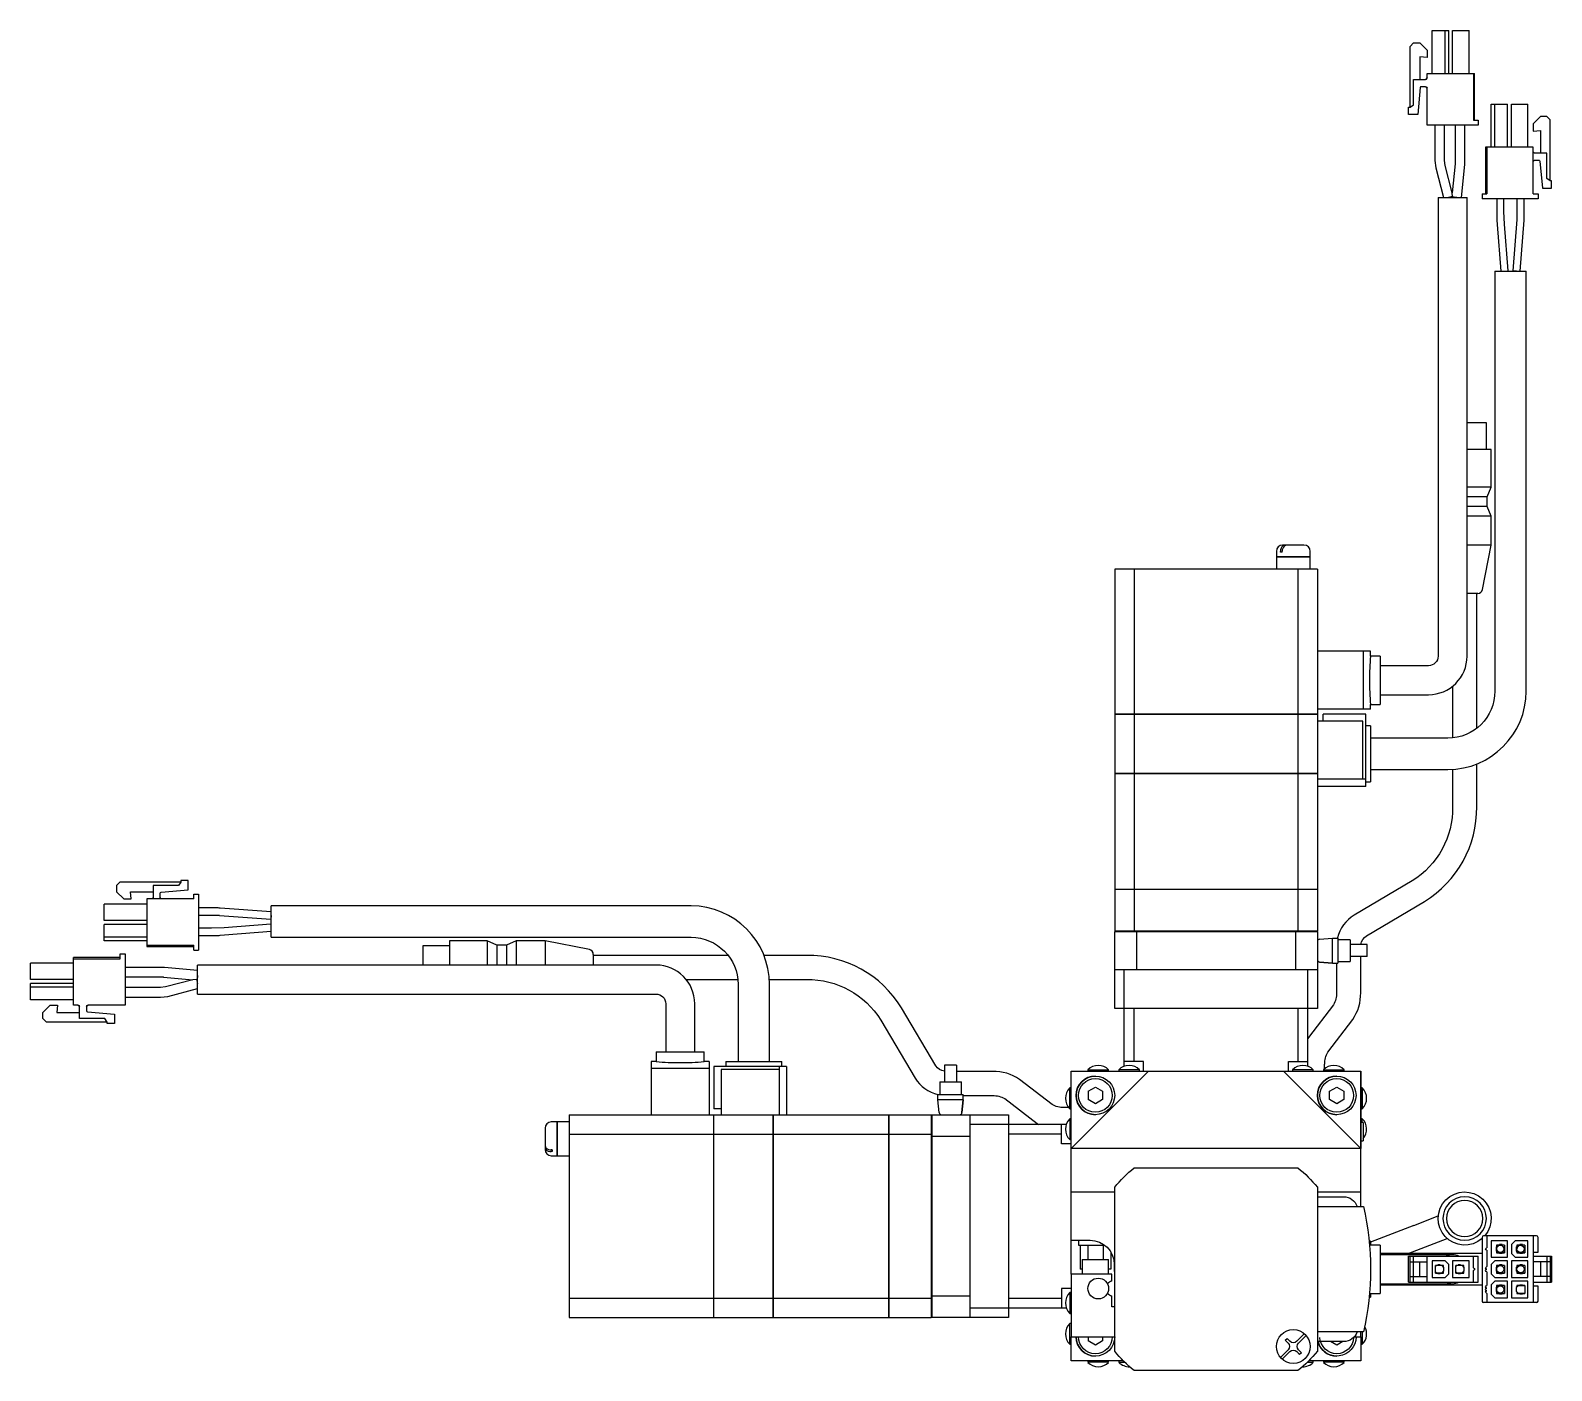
# Model space of a CAD drawing. Extents: x 0 to 1293, y -8 to 999.
# Drawn here: x 312.8 to 627.9, y 721.8 to 999.4 of the extents above; entities that cross this region are included whole.
import ezdxf

# ---------------------------------------------------------------- set-up
doc = ezdxf.new("R2010")
doc.units = 0
doc.header["$LTSCALE"] = 0.5
doc.layers.add('MSM_CONTINUOUS', color=7, linetype='CONTINUOUS')

msp = doc.modelspace()

# ---------------------------------------------------------------- linework, layer by layer
at = {"layer": 'MSM_CONTINUOUS'}
for p, q in [((603.15, 990.48), (603.15, 999.38)), ((603.15, 990.48), (603.15, 999.38)), ((603.15, 999.38), (606.55, 999.38)), ((605.8, 990.48), (605.8, 999.38)), ((606.55, 990.48), (606.55, 999.38)), ((607.35, 990.48), (607.35, 999.38)), ((607.35, 990.48), (607.35, 999.38)), ((607.35, 999.38), (610.75, 999.38)), ((610.75, 990.48), (610.75, 999.38)), ((598.55, 996.08), (599.25, 996.78)), ((598.55, 996.08), (599.25, 996.78)), ((598.55, 983.48), (598.55, 996.08)), ((598.55, 983.48), (598.55, 996.08)), ((599.25, 996.78), (600.55, 996.78)), ((600.55, 996.78), (602.05, 995.28)), ((602.05, 993.78), (600.55, 993.91)), ((600.55, 993.91), (600.55, 989.23)), ((602.05, 993.78), (600.55, 993.91)), ((602.05, 995.28), (602.05, 993.78)), ((602.05, 989.53), (602.05, 990.48)), ((602.05, 990.48), (611.9, 990.48)), ((602.05, 989.53), (602.05, 990.48)), ((602.05, 989.53), (602.05, 989.53)), ((611.65, 990.48), (611.65, 980.78)), ((611.9, 980.78), (611.9, 990.48)), ((599.25, 983.98), (599.25, 989.23)), ((599.25, 989.23), (601.75, 989.23)), ((599.25, 983.98), (599.25, 989.23)), ((600.65, 987.55), (600.17, 981.98)), ((601.75, 987.73), (600.85, 987.73)), ((602.05, 987.44), (602.05, 987.43)), ((602.05, 979.78), (602.05, 987.43)), ((602.05, 979.78), (602.05, 987.43)), ((598.25, 981.98), (598.25, 983.48)), ((598.25, 983.48), (598.55, 983.48)), ((598.25, 981.98), (598.25, 983.48)), ((598.55, 983.48), (599.25, 983.98)), ((598.55, 983.48), (599.25, 983.98)), ((615.35, 975.23), (615.35, 984.13)), ((615.35, 984.13), (618.75, 984.13)), ((616.1, 975.23), (616.1, 984.13)), ((618.75, 975.23), (618.75, 984.13)), ((619.55, 975.23), (619.55, 984.13)), ((619.55, 984.13), (622.95, 984.13)), ((622.95, 975.23), (622.95, 984.13)), ((600.17, 981.98), (598.25, 981.98)), ((611.65, 980.78), (612.65, 980.78)), ((612.65, 980.78), (612.65, 979.78)), ((625.55, 981.53), (624.05, 980.03)), ((624.05, 980.03), (624.05, 978.53)), ((626.85, 981.53), (625.55, 981.53)), ((627.55, 980.83), (626.85, 981.53)), ((627.55, 968.23), (627.55, 980.83)), ((612.65, 979.78), (602.05, 979.78)), ((603.68, 979.78), (603.68, 972.42)), ((605.68, 972.42), (605.68, 979.78)), ((607.88, 979.78), (607.88, 971.88)), ((609.88, 971.88), (609.88, 979.78)), ((624.05, 978.53), (625.55, 978.66)), ((625.55, 978.66), (625.55, 973.98)), ((624.05, 975.23), (614.2, 975.23)), ((614.2, 975.23), (614.2, 965.53)), ((614.45, 975.23), (614.45, 965.53)), ((624.05, 965.53), (624.05, 975.23)), ((626.85, 973.98), (624.35, 973.98)), ((626.85, 968.73), (626.85, 973.98)), ((603.68, 972.42), (603.87, 970.91)), ((603.87, 970.91), (605.47, 964.78)), ((605.81, 971.41), (605.68, 972.42)), ((607.29, 965.73), (605.81, 971.41)), ((607.87, 971.78), (607.29, 965.73)), ((607.88, 971.88), (607.87, 971.78)), ((609.21, 964.78), (609.86, 971.59)), ((609.86, 971.59), (609.88, 971.88)), ((624.35, 972.48), (625.25, 972.48)), ((625.45, 972.3), (625.94, 966.73)), ((627.55, 968.23), (626.85, 968.73)), ((627.85, 968.23), (627.55, 968.23)), ((627.85, 966.73), (627.85, 968.23)), ((604.35, 964.78), (610.35, 964.78)), ((604.35, 964.78), (604.35, 869.78)), ((607.35, 965), (606.5, 964.78)), ((607.22, 964.97), (607.21, 964.88)), ((608.2, 964.78), (607.21, 964.88)), ((607.35, 965), (607.29, 965.73)), ((610.35, 869.78), (610.35, 964.78)), ((613.45, 965.53), (613.45, 964.53)), ((613.45, 965.53), (614.45, 965.53)), ((625.05, 964.53), (613.45, 964.53)), ((616.48, 964.53), (616.48, 960.93)), ((617.98, 961.9), (617.98, 964.53)), ((620.68, 964.53), (620.68, 960.91)), ((622.18, 960.91), (622.18, 964.53)), ((624.05, 965.53), (625.05, 965.53)), ((625.05, 965.53), (625.05, 964.53)), ((625.94, 966.73), (627.85, 966.73)), ((618.08, 959.27), (617.98, 961.9)), ((616.51, 960.08), (616.59, 959.15)), ((616.59, 959.15), (617.35, 949.53)), ((618.85, 949.59), (618.08, 959.27)), ((620.65, 960.21), (619.86, 949.59)), ((621.36, 949.53), (622.15, 960.1)), ((616.1, 949.53), (622.6, 949.53)), ((616.1, 949.53), (616.1, 862.53)), ((620.6, 949.53), (619.86, 949.59)), ((619.86, 949.59), (619.88, 949.53)), ((622.6, 862.53), (622.6, 949.53)), ((614.35, 918.08), (610.35, 918.08)), ((614.35, 912.58), (614.35, 918.08)), ((615.35, 912.58), (610.35, 912.58)), ((615.35, 904.79), (615.35, 912.58)), ((615.35, 904.79), (610.35, 904.79)), ((614.5, 902.79), (615.35, 904.79)), ((614.5, 902.79), (610.35, 902.79)), ((614.5, 900.79), (614.5, 902.79)), ((614.5, 900.79), (610.35, 900.79)), ((615.35, 898.79), (610.35, 898.79)), ((615.35, 898.79), (614.5, 900.79)), ((615.35, 892.78), (615.35, 898.79)), ((576.55, 892.78), (572.15, 892.78)), ((615.35, 892.78), (610.35, 892.78)), ((613.55, 883.59), (615.35, 892.78)), ((570.85, 891.48), (570.85, 890.33)), ((577.85, 890.33), (570.85, 890.33)), ((570.85, 890.28), (570.85, 887.78)), ((577.85, 890.28), (570.85, 890.28)), ((570.9, 890.33), (570.9, 890.28)), ((571.71, 891.28), (571.71, 891.48)), ((572.06, 891.28), (571.71, 891.28)), ((572.06, 891.28), (572.06, 891.48)), ((577.8, 890.28), (577.8, 890.33)), ((577.85, 890.33), (577.85, 891.48)), ((577.85, 887.78), (577.85, 890.28)), ((579.35, 887.78), (537.35, 887.78)), ((537.35, 887.78), (537.35, 857.83)), ((541.38, 887.78), (541.38, 857.83)), ((575.32, 887.78), (575.32, 857.83)), ((579.35, 887.78), (579.35, 857.83)), ((612.57, 882.78), (610.35, 882.78)), ((612.35, 854.85), (612.35, 882.78)), ((590.35, 870.78), (579.35, 870.78)), ((588.92, 858.78), (588.92, 870.78)), ((590.35, 869.78), (590.35, 870.78)), ((592.35, 869.78), (590.35, 869.78)), ((592.35, 869.78), (592.35, 859.78)), ((602.35, 867.78), (592.35, 867.78)), ((607.35, 863.54), (607.35, 852.83)), ((592.35, 861.78), (602.35, 861.78)), ((537.35, 857.83), (579.35, 857.83)), ((537.35, 857.78), (537.35, 845.53)), ((537.35, 857.78), (579.35, 857.78)), ((537.4, 857.83), (537.4, 857.78)), ((541.38, 857.78), (541.38, 845.53)), ((541.64, 857.83), (541.64, 857.78)), ((575.07, 857.83), (575.07, 857.78)), ((575.32, 857.78), (575.32, 845.53)), ((579.3, 857.83), (579.3, 857.78)), ((590.35, 858.78), (579.35, 858.78)), ((579.35, 857.78), (579.35, 821.53)), ((589.35, 857.78), (580.55, 857.78)), ((580.55, 856.28), (580.55, 857.78)), ((589.35, 842.78), (589.35, 857.78)), ((590.35, 858.78), (590.35, 859.78)), ((590.35, 859.78), (592.35, 859.78)), ((588.75, 856.28), (579.35, 856.28)), ((588.75, 844.28), (588.75, 856.28)), ((590.35, 855.35), (589.35, 855.35)), ((590.35, 855.35), (590.35, 843.71)), ((606.35, 852.78), (590.35, 852.78)), ((537.35, 845.53), (579.35, 845.53)), ((537.35, 845.48), (537.35, 821.53)), ((537.35, 845.48), (579.35, 845.48)), ((537.4, 845.53), (537.4, 845.48)), ((541.38, 845.48), (541.38, 821.53)), ((541.64, 845.53), (541.64, 845.48)), ((575.07, 845.53), (575.07, 845.48)), ((575.32, 845.48), (575.32, 821.53)), ((579.3, 845.53), (579.3, 845.48)), ((590.35, 846.28), (606.35, 846.28)), ((607.35, 846.31), (607.35, 838.58)), ((612.35, 838.58), (612.35, 847.43)), ((589.35, 844.28), (579.35, 844.28)), ((589.35, 842.78), (579.35, 842.78)), ((589.35, 843.71), (590.35, 843.71)), ((331.3, 822.98), (330.6, 822.28)), ((343.9, 822.98), (331.3, 822.98)), ((343.9, 822.98), (343.4, 822.28)), ((343.9, 823.28), (343.9, 822.98)), ((345.4, 823.28), (343.9, 823.28)), ((345.4, 821.37), (345.4, 823.28)), ((598.96, 823.23), (586.95, 816.11)), ((330.6, 822.28), (330.6, 820.98)), ((330.6, 820.98), (332.1, 819.48)), ((332.1, 819.48), (333.6, 819.48)), ((333.47, 820.98), (338.15, 820.98)), ((333.6, 819.48), (333.47, 820.98)), ((346.6, 819.48), (336.9, 819.48)), ((336.9, 819.48), (336.9, 809.63)), ((338.15, 822.28), (338.15, 819.78)), ((343.4, 822.28), (338.15, 822.28)), ((339.65, 819.78), (339.65, 820.68)), ((339.84, 820.88), (345.4, 821.37)), ((346.6, 819.48), (346.6, 820.48)), ((346.6, 820.48), (347.6, 820.48)), ((347.6, 820.48), (347.6, 808.88)), ((537.35, 821.53), (579.35, 821.53)), ((537.35, 821.48), (537.35, 812.78)), ((537.35, 821.48), (579.35, 821.48)), ((537.4, 821.53), (537.4, 821.48)), ((541.38, 821.48), (541.38, 812.78)), ((541.64, 821.53), (541.64, 821.48)), ((575.07, 821.53), (575.07, 821.48)), ((575.32, 821.48), (575.32, 812.78)), ((579.3, 821.53), (579.3, 821.48)), ((579.35, 821.48), (579.35, 812.78)), ((336.9, 818.38), (328, 818.38)), ((328, 814.98), (328, 818.38)), ((351.23, 817.61), (347.6, 817.61)), ((362.6, 816.78), (352.03, 817.58)), ((362.6, 811.53), (362.6, 818.03)), ((449.6, 818.03), (362.6, 818.03)), ((589.5, 811.81), (601.51, 818.93)), ((336.9, 814.98), (328, 814.98)), ((336.9, 814.18), (328, 814.18)), ((328, 810.78), (328, 814.18)), ((347.6, 816.11), (351.23, 816.11)), ((350.23, 813.41), (347.6, 813.41)), ((352.87, 813.51), (350.23, 813.41)), ((351.92, 816.08), (362.55, 815.28)), ((362.54, 814.28), (352.87, 813.51)), ((362.6, 816.03), (362.55, 815.28)), ((362.55, 815.28), (362.6, 815.31)), ((336.9, 811.53), (328, 811.53)), ((336.9, 810.78), (328, 810.78)), ((336.9, 809.88), (346.6, 809.88)), ((346.6, 808.88), (346.6, 809.88)), ((347.6, 811.91), (351.21, 811.91)), ((352.06, 811.94), (352.98, 812.01)), ((352.98, 812.01), (362.6, 812.78)), ((362.6, 811.53), (449.6, 811.53)), ((399.55, 810.78), (399.55, 805.78)), ((407.35, 810.78), (399.55, 810.78)), ((407.35, 810.78), (407.35, 805.78)), ((409.35, 809.93), (407.35, 810.78)), ((409.35, 809.93), (409.35, 805.78)), ((411.35, 809.93), (409.35, 809.93)), ((413.35, 810.78), (411.35, 809.93)), ((411.35, 809.93), (411.35, 805.78)), ((413.35, 810.78), (413.35, 805.78)), ((419.35, 810.78), (413.35, 810.78)), ((419.35, 810.78), (419.35, 805.78)), ((428.55, 808.98), (419.35, 810.78)), ((579.35, 812.78), (537.35, 812.78)), ((537.35, 812.68), (537.45, 812.78)), ((541.85, 812.68), (537.35, 812.68)), ((537.35, 796.78), (537.35, 812.68)), ((541.9, 812.78), (541.85, 812.68)), ((574.85, 812.68), (541.85, 812.68)), ((541.85, 812.68), (541.85, 804.78)), ((574.81, 812.78), (574.85, 812.68)), ((579.35, 812.68), (574.85, 812.68)), ((574.85, 804.78), (574.85, 812.68)), ((579.25, 812.78), (579.35, 812.68)), ((579.35, 812.68), (579.35, 796.78)), ((579.81, 811.15), (582.45, 811.38)), ((582.45, 806.18), (582.45, 811.38)), ((582.45, 811.38), (583.55, 811.38)), ((583.54, 811.4), (583.53, 811.38)), ((583.55, 811.38), (583.55, 806.18)), ((583.55, 811.38), (583.55, 811.38)), ((586.15, 811.03), (583.55, 811.03)), ((586.15, 811.03), (586.15, 806.53)), ((589.62, 810.03), (586.15, 810.03)), ((587.69, 810.03), (586.4, 810.03)), ((589.62, 807.53), (589.62, 810.03)), ((321.65, 797.48), (321.65, 807.33)), ((331.35, 807.33), (321.65, 807.33)), ((321.65, 807.08), (331.35, 807.08)), ((331.35, 807.08), (331.35, 808.08)), ((331.35, 808.08), (332.35, 808.08)), ((332.35, 808.08), (332.35, 797.48)), ((336.9, 809.63), (346.6, 809.63)), ((346.6, 808.88), (347.6, 808.88)), ((394.05, 809.78), (394.05, 805.78)), ((399.55, 809.78), (394.05, 809.78)), ((429.35, 807.99), (429.35, 805.78)), ((457.29, 807.78), (429.35, 807.78)), ((473.55, 807.78), (464.71, 807.78)), ((589.62, 807.53), (586.15, 807.53)), ((588.32, 800.05), (588.32, 807.53)), ((312.75, 802.78), (312.75, 806.18)), ((321.65, 806.18), (312.75, 806.18)), ((340.26, 805.31), (332.35, 805.31)), ((340.55, 805.29), (340.26, 805.31)), ((347.35, 804.64), (340.55, 805.29)), ((347.35, 803.63), (347.26, 802.64)), ((347.35, 799.78), (347.35, 805.78)), ((442.35, 805.78), (347.35, 805.78)), ((541.85, 804.78), (537.35, 804.78)), ((539.35, 784.81), (539.35, 804.78)), ((574.85, 804.78), (541.85, 804.78)), ((579.35, 804.78), (574.85, 804.78)), ((577.35, 784.81), (577.35, 804.78)), ((582.45, 806.18), (579.81, 806.41)), ((579.81, 806.41), (582.45, 806.18)), ((582.45, 806.18), (583.55, 806.18)), ((583.32, 806.18), (583.32, 800.05)), ((583.55, 806.53), (586.15, 806.53)), ((321.65, 802.78), (312.75, 802.78)), ((321.65, 802.78), (312.75, 802.78)), ((312.75, 798.58), (312.75, 801.98)), ((321.65, 801.98), (312.75, 801.98)), ((321.65, 801.23), (312.75, 801.23)), ((332.35, 803.31), (340.26, 803.31)), ((339.71, 801.11), (332.35, 801.11)), ((340.72, 801.24), (339.71, 801.11)), ((340.26, 803.31), (340.35, 803.3)), ((340.35, 803.3), (346.41, 802.72)), ((346.41, 802.72), (340.72, 801.24)), ((341.23, 799.3), (347.35, 800.9)), ((347.13, 802.78), (346.41, 802.72)), ((347.13, 802.78), (347.35, 801.93)), ((347.17, 802.65), (347.26, 802.64)), ((448.6, 802.78), (459.3, 802.78)), ((459.35, 801.78), (459.35, 785.78)), ((465.82, 802.78), (473.55, 802.78)), ((465.85, 785.78), (465.85, 801.78)), ((321.65, 798.58), (312.75, 798.58)), ((321.65, 798.58), (312.75, 798.58)), ((315.35, 795.98), (316.85, 797.48)), ((316.85, 797.48), (318.35, 797.48)), ((318.35, 797.48), (318.22, 795.98)), ((318.35, 797.48), (318.22, 795.98)), ((322.6, 797.48), (321.65, 797.48)), ((322.6, 797.48), (321.65, 797.48)), ((322.6, 797.48), (322.61, 797.48)), ((332.35, 797.48), (324.7, 797.48)), ((324.7, 797.48), (324.7, 797.48)), ((332.35, 797.48), (324.7, 797.48)), ((332.35, 799.11), (339.71, 799.11)), ((339.71, 799.11), (341.23, 799.3)), ((347.35, 799.78), (442.35, 799.78)), ((444.35, 797.78), (444.35, 787.78)), ((450.35, 787.78), (450.35, 797.78)), ((582.69, 797.55), (577.52, 790.8)), ((315.35, 794.68), (315.35, 795.98)), ((316.05, 793.98), (315.35, 794.68)), ((316.05, 793.98), (315.35, 794.68)), ((318.22, 795.98), (322.9, 795.98)), ((322.9, 794.68), (322.9, 797.18)), ((328.15, 794.68), (322.9, 794.68)), ((328.15, 794.68), (322.9, 794.68)), ((324.4, 797.18), (324.4, 796.28)), ((324.59, 796.08), (330.15, 795.6)), ((328.65, 793.98), (328.15, 794.68)), ((328.65, 793.98), (328.15, 794.68)), ((330.15, 795.6), (330.15, 793.68)), ((488.91, 794.38), (496.03, 782.38)), ((500.33, 784.93), (493.21, 796.93)), ((539.35, 796.78), (537.35, 796.78)), ((577.35, 796.78), (539.35, 796.78)), ((541.35, 796.78), (541.35, 785.78)), ((575.35, 785.78), (575.35, 796.78)), ((579.35, 796.78), (577.35, 796.78)), ((581.49, 787.76), (586.66, 794.51)), ((328.65, 793.98), (316.05, 793.98)), ((328.65, 793.98), (316.05, 793.98)), ((328.65, 793.68), (328.65, 793.98)), ((330.15, 793.68), (328.65, 793.68)), ((330.15, 793.68), (328.65, 793.68)), ((442.35, 787.78), (452.35, 787.78)), ((442.35, 787.78), (442.35, 785.78)), ((452.35, 785.78), (452.35, 787.78)), ((577.52, 790.8), (577.35, 790.58)), ((441.35, 785.78), (441.35, 774.78)), ((442.35, 785.78), (441.35, 785.78)), ((453.35, 785.78), (452.35, 785.78)), ((453.35, 785.78), (453.35, 774.78)), ((469.35, 784.78), (454.35, 784.78)), ((454.35, 784.78), (454.35, 775.98)), ((456.78, 785.78), (468.42, 785.78)), ((456.78, 785.78), (456.78, 784.78)), ((467.85, 784.78), (467.85, 774.78)), ((468.42, 784.78), (468.42, 785.78)), ((469.35, 784.78), (469.35, 774.78)), ((502.1, 785.05), (502.1, 781.58)), ((504.6, 785.05), (502.1, 785.05)), ((504.6, 785.05), (504.6, 781.58)), ((543.35, 785.78), (539.35, 785.78)), ((543.35, 783.78), (543.35, 785.78)), ((573.35, 783.78), (573.35, 785.78)), ((573.35, 785.78), (577.35, 785.78)), ((580.85, 784.3), (580.85, 785.26)), ((453.35, 784.35), (441.35, 784.35)), ((455.85, 784.18), (455.85, 774.78)), ((467.85, 784.18), (455.85, 784.18)), ((501.1, 781.58), (505.6, 781.58)), ((501.1, 781.58), (501.1, 778.98)), ((502.1, 783.12), (502.1, 782.19)), ((512.08, 783.75), (504.6, 783.75)), ((505.6, 778.98), (505.6, 781.58)), ((524.38, 776.92), (517.62, 782.09)), ((528.35, 767.78), (544.35, 783.78)), ((528.35, 767.78), (528.35, 783.78)), ((528.35, 783.78), (588.35, 783.78)), ((531.8, 784.07), (536.1, 784.07)), ((531.8, 784.07), (531.8, 783.78)), ((536.1, 783.78), (536.1, 784.07)), ((542.5, 784.07), (538.2, 784.07)), ((538.2, 784.07), (538.2, 783.78)), ((542.5, 783.78), (542.5, 784.07)), ((572.35, 783.78), (588.35, 767.78)), ((578.5, 784.07), (574.2, 784.07)), ((574.2, 784.07), (574.2, 783.78)), ((578.5, 783.78), (578.5, 784.07)), ((580.6, 784.07), (584.9, 784.07)), ((580.6, 784.07), (580.6, 783.78)), ((584.9, 783.78), (584.9, 784.07)), ((588.35, 755.78), (588.35, 783.78)), ((588.35, 783.78), (588.35, 767.78)), ((500.75, 777.88), (500.75, 778.98)), ((500.75, 778.98), (505.95, 778.98)), ((500.75, 778.98), (500.75, 778.98)), ((505.95, 777.88), (505.95, 778.98)), ((505.95, 778.75), (512.08, 778.75)), ((528.06, 776.03), (528.06, 780.33)), ((528.35, 780.33), (528.06, 780.33)), ((531.85, 779.65), (533.35, 780.51)), ((531.85, 779.65), (531.85, 777.92)), ((533.35, 780.51), (534.85, 779.65)), ((534.85, 779.65), (534.85, 777.92)), ((581.85, 779.65), (583.35, 780.51)), ((581.85, 777.92), (581.85, 779.65)), ((583.35, 780.51), (584.85, 779.65)), ((584.85, 779.65), (584.85, 777.92)), ((588.65, 780.33), (588.35, 780.33)), ((588.65, 780.33), (588.65, 776.03)), ((455.85, 775.98), (454.35, 775.98)), ((505.95, 777.88), (500.75, 777.88)), ((500.99, 775.24), (500.75, 777.88)), ((505.95, 777.88), (505.72, 775.24)), ((505.72, 775.24), (505.95, 777.88)), ((514.58, 778.12), (521.33, 772.95)), ((527.83, 776.28), (526.88, 776.28)), ((528.06, 776.03), (528.35, 776.03)), ((533.35, 777.05), (531.85, 777.92)), ((534.85, 777.92), (533.35, 777.05)), ((583.35, 777.05), (581.85, 777.92)), ((584.85, 777.92), (583.35, 777.05)), ((588.35, 776.03), (588.65, 776.03)), ((421.8, 773.28), (420.65, 773.28)), ((421.8, 773.28), (421.8, 766.28)), ((421.85, 773.23), (421.8, 773.23)), ((424.35, 773.28), (421.85, 773.28)), ((421.85, 773.28), (421.85, 766.28)), ((424.35, 774.78), (424.35, 732.78)), ((424.35, 774.78), (454.3, 774.78)), ((454.3, 732.78), (454.3, 774.78)), ((454.3, 774.73), (454.35, 774.73)), ((454.35, 732.78), (454.35, 774.78)), ((454.35, 774.78), (490.6, 774.78)), ((466.6, 732.78), (466.6, 774.78)), ((466.6, 774.73), (466.65, 774.73)), ((466.65, 732.78), (466.65, 774.78)), ((490.6, 732.78), (490.6, 774.78)), ((490.6, 774.73), (490.65, 774.73)), ((490.65, 732.78), (490.65, 774.78)), ((490.65, 774.78), (499.35, 774.78)), ((499.35, 774.78), (499.35, 732.78)), ((499.35, 774.68), (499.45, 774.78)), ((499.45, 774.78), (499.45, 770.28)), ((499.45, 774.78), (515.35, 774.78)), ((507.35, 774.78), (507.35, 770.28)), ((527.33, 772.78), (507.35, 772.78)), ((515.35, 774.78), (515.35, 772.78)), ((515.35, 772.78), (515.35, 734.78)), ((521.33, 772.95), (521.56, 772.78)), ((526.35, 768.78), (526.35, 772.78)), ((528.06, 773.93), (528.06, 769.63)), ((528.35, 773.93), (528.06, 773.93)), ((588.65, 773.93), (588.35, 773.93)), ((588.85, 773.18), (588.35, 773.18)), ((588.65, 773.18), (588.65, 773.93)), ((588.85, 773.18), (588.85, 769.38)), ((419.35, 771.98), (419.35, 767.58)), ((424.35, 770.75), (454.3, 770.75)), ((454.3, 770.5), (454.35, 770.5)), ((454.35, 770.75), (466.6, 770.75)), ((466.6, 770.5), (466.65, 770.5)), ((466.65, 770.75), (490.6, 770.75)), ((490.6, 770.5), (490.65, 770.5)), ((490.65, 770.75), (499.35, 770.75)), ((499.35, 770.24), (499.45, 770.28)), ((499.45, 770.28), (499.45, 737.28)), ((507.35, 770.28), (499.45, 770.28)), ((507.35, 770.28), (507.35, 737.28)), ((526.35, 770.78), (515.35, 770.78)), ((528.06, 769.63), (528.35, 769.63)), ((588.35, 769.38), (588.85, 769.38)), ((420.85, 767.49), (420.65, 767.49)), ((420.85, 767.14), (420.65, 767.14)), ((420.65, 766.28), (421.8, 766.28)), ((420.85, 767.49), (420.85, 767.14)), ((421.8, 766.33), (421.85, 766.33)), ((421.85, 766.28), (424.35, 766.28)), ((528.35, 768.78), (526.35, 768.78)), ((588.35, 767.78), (528.35, 767.78)), ((528.35, 741.78), (528.35, 767.78)), ((541.38, 763.78), (575.32, 763.78)), ((537.35, 725.81), (537.35, 759.75)), ((579.35, 759.75), (579.35, 725.81)), ((528.35, 758.78), (537.35, 758.78)), ((579.35, 758.78), (588.35, 758.78)), ((579.35, 757.78), (584.77, 757.78)), ((579.35, 755.78), (588.92, 755.78)), ((599.32, 751.86), (604.38, 753.83)), ((599.32, 751.86), (590.35, 748.36)), ((528.35, 748.78), (532.25, 748.78)), ((529.85, 748.78), (529.85, 747.78)), ((529.85, 747.78), (535.25, 747.78)), ((530.18, 747.78), (530.18, 742.78)), ((531.77, 747.78), (531.77, 744.78)), ((534.94, 747.78), (534.94, 744.78)), ((590.35, 748.6), (590.07, 748.6)), ((592.35, 747.78), (590.14, 747.78)), ((590.35, 748.6), (590.35, 747.78)), ((592.35, 747.78), (592.35, 737.78)), ((598.14, 746.03), (606.2, 749.17)), ((613.45, 749.38), (613.45, 736.18)), ((624.75, 749.68), (613.75, 749.68)), ((614.45, 749.68), (614.45, 747.23)), ((615.35, 748.68), (615.35, 745.28)), ((618.75, 748.68), (615.35, 748.68)), ((616.73, 747.73), (616.35, 747.36)), ((616.35, 747.36), (616.35, 746.61)), ((617.1, 747.78), (616.45, 747.78)), ((616.45, 747.78), (616.45, 747.46)), ((618.1, 747.73), (616.73, 747.73)), ((617.6, 747.88), (617.1, 747.88)), ((617.1, 747.88), (617.1, 747.73)), ((617.6, 747.88), (617.6, 747.73)), ((618.1, 747.78), (617.6, 747.78)), ((618.1, 746.67), (617.95, 747.2)), ((618.1, 747.78), (618.1, 746.18)), ((618.75, 745.28), (618.75, 748.68)), ((620.3, 748.68), (619.55, 747.93)), ((619.55, 747.93), (619.55, 746.03)), ((622.95, 748.68), (620.3, 748.68)), ((620.93, 747.73), (620.55, 747.36)), ((620.55, 747.36), (620.55, 746.61)), ((620.71, 747.18), (620.55, 746.64)), ((621.3, 747.78), (620.65, 747.78)), ((620.65, 747.78), (620.65, 747.46)), ((622.3, 747.73), (620.93, 747.73)), ((621.8, 747.88), (621.3, 747.88)), ((621.3, 747.88), (621.3, 747.73)), ((621.8, 747.88), (621.8, 747.73)), ((622.3, 747.78), (621.8, 747.78)), ((622.3, 747.78), (622.3, 746.18)), ((622.95, 745.28), (622.95, 748.68)), ((624.05, 749.68), (624.05, 735.88)), ((625.05, 746.28), (625.05, 749.38)), ((530.6, 744.78), (536.1, 744.78)), ((530.6, 744.78), (530.6, 741.78)), ((536.1, 741.78), (536.1, 744.78)), ((536.53, 746.37), (536.53, 742.78)), ((537.25, 743.78), (537.25, 742.28)), ((613.45, 746.03), (592.35, 746.03)), ((607.35, 745.78), (592.35, 745.78)), ((598.25, 740.08), (598.25, 745.48)), ((598.25, 745.48), (612.65, 745.48)), ((598.55, 740.08), (598.55, 745.48)), ((598.55, 744.28), (602.05, 744.28)), ((599.25, 740.08), (599.25, 745.48)), ((600.55, 741.28), (600.55, 744.28)), ((602.05, 740.08), (602.05, 745.48)), ((603.15, 744.48), (603.15, 741.08)), ((605.8, 744.48), (603.15, 744.48)), ((604.8, 743.68), (604.3, 743.68)), ((604.3, 743.53), (604.3, 743.68)), ((604.8, 743.53), (604.8, 743.68)), ((606.55, 743.73), (605.8, 744.48)), ((606.55, 741.83), (606.55, 743.73)), ((607.35, 744.48), (607.35, 741.08)), ((610.75, 744.48), (607.35, 744.48)), ((609, 743.68), (608.5, 743.68)), ((608.5, 743.53), (608.5, 743.68)), ((609, 743.53), (609, 743.68)), ((610.75, 741.08), (610.75, 744.48)), ((611.65, 743.03), (611.65, 745.48)), ((612.65, 740.08), (612.65, 745.48)), ((614.45, 746.73), (614.45, 743.31)), ((615.35, 745.28), (618.75, 745.28)), ((616.1, 744.48), (615.35, 743.73)), ((615.35, 743.73), (615.35, 741.83)), ((618.75, 744.48), (616.1, 744.48)), ((616.35, 746.61), (616.73, 746.23)), ((616.45, 746.51), (616.45, 746.18)), ((616.45, 746.18), (617.1, 746.18)), ((616.51, 746.77), (616.64, 746.32)), ((616.73, 746.23), (618.1, 746.23)), ((617.1, 746.23), (617.1, 746.08)), ((617.1, 746.08), (617.6, 746.08)), ((617.6, 743.68), (617.1, 743.68)), ((617.1, 743.68), (617.1, 743.53)), ((617.6, 746.08), (617.6, 746.23)), ((617.6, 746.18), (618.1, 746.18)), ((617.6, 743.68), (617.6, 743.53)), ((618.75, 741.08), (618.75, 744.48)), ((619.55, 746.03), (620.3, 745.28)), ((622.95, 744.48), (619.55, 744.48)), ((619.55, 744.48), (619.55, 741.08)), ((620.3, 745.28), (622.95, 745.28)), ((620.55, 746.61), (620.93, 746.23)), ((620.65, 746.51), (620.65, 746.18)), ((620.65, 746.18), (621.3, 746.18)), ((620.93, 746.23), (622.3, 746.23)), ((621.3, 746.23), (621.3, 746.08)), ((621.3, 746.08), (621.8, 746.08)), ((621.8, 743.68), (621.3, 743.68)), ((621.3, 743.68), (621.3, 743.53)), ((621.8, 746.08), (621.8, 746.23)), ((621.8, 746.18), (622.3, 746.18)), ((621.8, 743.68), (621.8, 743.53)), ((622, 746.23), (622.15, 746.78)), ((622.95, 741.08), (622.95, 744.48)), ((624.05, 746.28), (625.05, 746.28)), ((624.05, 745.48), (627.85, 745.48)), ((627.55, 744.28), (624.05, 744.28)), ((625.55, 744.28), (625.55, 741.28)), ((626.85, 745.48), (626.85, 740.08)), ((627.55, 745.48), (627.55, 740.08)), ((627.85, 745.48), (627.85, 740.08)), ((536.75, 741.78), (528.35, 741.78)), ((528.35, 741.78), (528.35, 728.78)), ((530.6, 742.78), (530.18, 742.78)), ((536.53, 742.78), (536.1, 742.78)), ((536.75, 740.32), (536.75, 741.78)), ((537.35, 742.28), (537.25, 742.28)), ((598.55, 741.28), (602.05, 741.28)), ((603.15, 741.08), (605.8, 741.08)), ((604.3, 743.58), (603.8, 743.58)), ((603.8, 741.98), (603.8, 743.58)), ((605.18, 743.53), (603.8, 743.53)), ((603.8, 742.03), (605.18, 742.03)), ((603.8, 741.98), (604.3, 741.98)), ((604.3, 742.03), (604.3, 741.88)), ((604.3, 741.88), (604.8, 741.88)), ((605.45, 743.58), (604.8, 743.58)), ((604.8, 741.88), (604.8, 742.03)), ((604.8, 741.98), (605.45, 741.98)), ((605.55, 743.16), (605.18, 743.53)), ((605.18, 742.03), (605.55, 742.41)), ((605.45, 743.26), (605.45, 743.58)), ((605.45, 741.98), (605.45, 742.31)), ((605.55, 742.41), (605.55, 743.16)), ((605.8, 741.08), (606.55, 741.83)), ((607.35, 741.08), (610.75, 741.08)), ((608.5, 743.58), (608, 743.58)), ((608, 741.98), (608, 743.58)), ((609.38, 743.53), (608, 743.53)), ((608, 742.03), (609.38, 742.03)), ((608, 741.98), (608.5, 741.98)), ((608.5, 742.03), (608.5, 741.88)), ((608.5, 741.88), (609, 741.88)), ((609.65, 743.58), (609, 743.58)), ((609, 741.88), (609, 742.03)), ((609, 741.98), (609.65, 741.98)), ((609.75, 743.16), (609.38, 743.53)), ((609.38, 742.03), (609.75, 742.41)), ((609.65, 743.26), (609.65, 743.58)), ((609.65, 741.98), (609.65, 742.31)), ((609.75, 742.41), (609.75, 743.16)), ((611.65, 740.08), (611.65, 742.53)), ((614.45, 742.81), (614.45, 742.76)), ((614.45, 742.26), (614.45, 739.38)), ((615.35, 741.83), (616.1, 741.08)), ((616.1, 741.08), (618.75, 741.08)), ((616.73, 743.53), (616.35, 743.16)), ((616.35, 743.16), (616.35, 742.41)), ((616.35, 742.41), (616.73, 742.03)), ((617.1, 743.58), (616.45, 743.58)), ((616.45, 743.58), (616.45, 743.26)), ((616.45, 742.31), (616.45, 741.98)), ((616.45, 741.98), (617.1, 741.98)), ((618.1, 743.53), (616.73, 743.53)), ((616.73, 742.03), (618.1, 742.03)), ((617.1, 742.03), (617.1, 741.88)), ((617.1, 741.88), (617.6, 741.88)), ((618.1, 743.58), (617.6, 743.58)), ((617.6, 741.88), (617.6, 742.03)), ((617.6, 741.98), (618.1, 741.98)), ((618.1, 743.53), (618.02, 743.53)), ((618.1, 742.04), (618.02, 742.03)), ((618.1, 743.58), (618.1, 741.98)), ((619.55, 741.08), (622.95, 741.08)), ((620.93, 743.53), (620.55, 743.16)), ((620.55, 743.16), (620.55, 742.41)), ((620.55, 742.41), (620.93, 742.03)), ((621.3, 743.58), (620.65, 743.58)), ((620.65, 743.58), (620.65, 743.26)), ((620.65, 742.31), (620.65, 741.98)), ((620.65, 741.98), (621.3, 741.98)), ((622.3, 743.53), (620.93, 743.53)), ((620.93, 742.03), (622.3, 742.03)), ((621.3, 742.03), (621.3, 741.88)), ((621.3, 741.88), (621.8, 741.88)), ((622.3, 743.58), (621.8, 743.58)), ((621.8, 741.88), (621.8, 742.03)), ((621.8, 741.98), (622.3, 741.98)), ((622.3, 743.58), (622.3, 741.98)), ((627.55, 741.28), (624.05, 741.28)), ((526.35, 738.78), (526.35, 734.78)), ((528.35, 738.78), (526.35, 738.78)), ((528.06, 737.93), (528.06, 733.63)), ((528.35, 737.93), (528.06, 737.93)), ((590.14, 737.78), (592.35, 737.78)), ((590.35, 737.78), (590.35, 736.96)), ((592.35, 739.78), (607.35, 739.78)), ((592.35, 739.53), (613.45, 739.53)), ((598.25, 740.08), (612.65, 740.08)), ((614.45, 738.88), (614.45, 738.83)), ((614.45, 738.33), (614.45, 738.28)), ((614.45, 737.78), (614.45, 735.88)), ((616.1, 740.28), (615.35, 739.53)), ((615.35, 739.53), (615.35, 737.63)), ((615.35, 737.63), (616.1, 736.88)), ((618.75, 740.28), (616.1, 740.28)), ((616.73, 739.33), (616.35, 738.96)), ((616.35, 738.96), (616.35, 738.21)), ((616.35, 738.21), (616.73, 737.83)), ((617.1, 739.38), (616.45, 739.38)), ((616.45, 739.38), (616.45, 739.06)), ((616.45, 738.11), (616.45, 737.78)), ((616.45, 737.78), (617.1, 737.78)), ((616.51, 738.8), (616.64, 739.25)), ((618.1, 739.33), (616.73, 739.33)), ((616.73, 737.83), (618.1, 737.83)), ((617.6, 739.48), (617.1, 739.48)), ((617.1, 739.48), (617.1, 739.33)), ((617.1, 737.83), (617.1, 737.68)), ((617.1, 737.68), (617.6, 737.68)), ((617.6, 739.48), (617.6, 739.33)), ((618.1, 739.38), (617.6, 739.38)), ((617.6, 737.68), (617.6, 737.83)), ((617.6, 737.78), (618.1, 737.78)), ((618.1, 738.89), (617.95, 738.37)), ((618.1, 739.38), (618.1, 737.78)), ((618.75, 736.88), (618.75, 740.28)), ((622.95, 740.28), (619.55, 740.28)), ((619.55, 740.28), (619.55, 736.88)), ((620.93, 739.33), (620.55, 738.96)), ((620.55, 738.96), (620.55, 738.21)), ((620.55, 738.21), (620.93, 737.83)), ((621.3, 739.38), (620.65, 739.38)), ((620.65, 739.38), (620.65, 739.06)), ((620.65, 738.11), (620.65, 737.78)), ((620.65, 737.78), (621.3, 737.78)), ((622.3, 739.33), (620.93, 739.33)), ((620.93, 737.83), (622.3, 737.83)), ((621.8, 739.48), (621.3, 739.48)), ((621.3, 739.48), (621.3, 739.33)), ((621.3, 737.83), (621.3, 737.68)), ((621.3, 737.68), (621.8, 737.68)), ((621.8, 739.48), (621.8, 739.33)), ((622.3, 739.38), (621.8, 739.38)), ((621.8, 737.68), (621.8, 737.83)), ((621.8, 737.78), (622.3, 737.78)), ((622.3, 739.38), (622.3, 737.78)), ((622.95, 736.88), (622.95, 740.28)), ((624.05, 740.08), (627.85, 740.08)), ((625.05, 739.28), (624.05, 739.28)), ((625.05, 736.18), (625.05, 739.28)), ((424.35, 736.81), (454.3, 736.81)), ((454.3, 737.07), (454.35, 737.07)), ((454.35, 736.81), (466.6, 736.81)), ((466.6, 737.07), (466.65, 737.07)), ((466.65, 736.81), (490.6, 736.81)), ((490.6, 737.07), (490.65, 737.07)), ((490.65, 736.81), (499.35, 736.81)), ((499.35, 737.32), (499.45, 737.28)), ((499.45, 737.28), (499.45, 732.78)), ((499.45, 737.28), (507.35, 737.28)), ((507.35, 737.28), (507.35, 732.78)), ((507.35, 734.78), (527.33, 734.78)), ((515.35, 736.78), (526.35, 736.78)), ((515.35, 734.78), (515.35, 732.78)), ((536.75, 734.98), (536.75, 737.25)), ((537.35, 734.98), (536.75, 734.98)), ((590.07, 736.96), (590.35, 736.96)), ((624.75, 735.88), (613.75, 735.88)), ((616.1, 736.88), (618.75, 736.88)), ((619.55, 736.88), (622.95, 736.88)), ((424.35, 732.78), (454.3, 732.78)), ((454.3, 732.83), (454.35, 732.83)), ((454.35, 732.78), (466.6, 732.78)), ((466.6, 732.83), (466.65, 732.83)), ((466.65, 732.78), (490.6, 732.78)), ((490.6, 732.83), (490.65, 732.83)), ((490.65, 732.78), (499.35, 732.78)), ((499.45, 732.78), (499.35, 732.88)), ((515.35, 732.78), (499.45, 732.78)), ((528.06, 733.63), (528.35, 733.63)), ((528.06, 727.23), (528.06, 731.53)), ((528.35, 731.53), (528.06, 731.53)), ((528.35, 728.78), (537.35, 728.78)), ((528.35, 723.78), (528.35, 728.78)), ((531.85, 728.78), (531.85, 727.92)), ((533.35, 727.05), (531.85, 727.92)), ((534.85, 727.92), (533.35, 727.05)), ((534.85, 728.78), (534.85, 727.92)), ((572.69, 728.09), (573.05, 728.44)), ((573.29, 727.49), (572.69, 728.09)), ((573.05, 728.44), (573.65, 727.84)), ((575.06, 727.84), (576.65, 729.43)), ((577, 729.07), (575.41, 727.49)), ((588.92, 729.78), (579.35, 729.78)), ((587.01, 728.78), (588.35, 728.78)), ((588.35, 728.78), (588.35, 729.78)), ((588.35, 728.78), (588.35, 723.78)), ((588.35, 728.78), (588.35, 723.78)), ((588.65, 729.78), (588.65, 727.23)), ((528.06, 727.23), (528.35, 727.23)), ((571.71, 724.49), (573.29, 726.08)), ((573.65, 725.72), (572.06, 724.14)), ((575.66, 725.12), (575.06, 725.72)), ((575.41, 726.08), (576.02, 725.47)), ((576.02, 725.47), (575.66, 725.12)), ((584.77, 727.78), (579.35, 727.78)), ((583.35, 727.05), (582.09, 727.78)), ((584.62, 727.78), (583.35, 727.05)), ((588.35, 727.23), (588.65, 727.23)), ((539.17, 723.78), (528.35, 723.78)), ((531.8, 723.78), (531.8, 723.49)), ((536.1, 723.49), (531.8, 723.49)), ((536.1, 723.49), (536.1, 723.78)), ((538.2, 723.78), (538.2, 723.49)), ((538.2, 723.49), (539.46, 723.49)), ((575.32, 721.78), (541.38, 721.78)), ((577.24, 723.49), (578.5, 723.49)), ((588.35, 723.78), (577.54, 723.78)), ((578.5, 723.49), (578.5, 723.78)), ((580.6, 723.78), (580.6, 723.49)), ((584.9, 723.49), (580.6, 723.49)), ((584.9, 723.49), (584.9, 723.78))]:
    msp.add_line(p, q, dxfattribs=at)
for centre, radius in [((533.35, 778.78), 4), ((533.35, 778.78), 3.5), ((583.35, 778.78), 4), ((583.35, 778.78), 3.5), ((617.23, 746.98), 0.75), ((621.43, 746.98), 0.75), ((533.95, 738.78), 2.15), ((617.23, 742.78), 0.75), ((621.43, 742.78), 0.75), ((617.23, 738.58), 0.75), ((574.35, 726.78), 3.5)]:
    msp.add_circle(centre, radius, dxfattribs=at)
at = {"layer": 'MSM_CONTINUOUS', "extrusion": (0, 0, -1)}
for radius in [4.5, 3.75]:
    msp.add_circle((-609.85, 753.28), radius, dxfattribs=at)
at = {"layer": 'MSM_CONTINUOUS'}
for centre, radius, start, end in [((601.75, 989.53), 0.3, 270, 0), ((601.75, 989.53), 0.3, 278.3318, 360), ((600.85, 987.53), 0.2, 90, 175), ((601.75, 987.43), 0.3, 0, 90), ((601.75, 987.43), 0.3, 0, 90), ((627.23, 960.93), 10.75, 180, 184.548), ((611.43, 960.91), 10.75, 355.7108, 0), ((618.77, 949.59), 0.0773, 309.0479, 359.5838), ((572.15, 891.48), 1.3, 90, 180), ((573.11, 891.56), 1.41, 131.3743, 182.8178), ((573.45, 891.57), 1.39, 132.8199, 183.04), ((572.65, 892.03), 0.751, 91.7681, 128.8955), ((573.01, 892.03), 0.754, 95.8166, 131.8939), ((576.55, 891.48), 1.3, 0, 90), ((612.57, 883.78), 1, 270, 348.8813), ((650.37, 864.77), 60.23, 175.2289, 179.9909), ((602.35, 869.78), 8, 270, 0), ((650.4, 864.79), 60.26, 180.0102, 184.77), ((606.35, 862.53), 16.25, 270, 0), ((589.58, 838.33), 22.77, 301.5764, 0.639), ((351.23, 806.86), 10.75, 85.7108, 90), ((449.6, 801.78), 16.25, 0, 90), ((590.81, 809.72), 7.46, 121.0791, 167.0064), ((362.54, 814.2), 0.0773, 39.0479, 89.5838), ((351.21, 822.66), 10.75, 270, 274.548), ((579.85, 810.65), 0.5, 95, 180), ((428.35, 807.99), 1, 0, 78.8813), ((473.81, 785.01), 22.77, 31.5764, 90.639), ((579.85, 806.91), 0.5, 180, 265), ((442.35, 797.78), 8, 0, 90), ((322.6, 797.18), 0.3, 0, 90), ((322.6, 797.18), 0.3, 0, 90), ((324.7, 797.18), 0.3, 90, 180), ((579.07, 799.81), 9.25, 325.0691, 1.4996), ((324.6, 796.28), 0.2, 180, 265), ((447.36, 845.8), 60.23, 265.2289, 269.9909), ((447.34, 845.83), 60.26, 270.0102, 274.77), ((533.95, 781.98), 3, 44.22, 135.7799), ((540.35, 781.98), 3, 44.22, 135.7799), ((576.35, 781.98), 3, 44.22, 135.7799), ((582.75, 781.98), 3, 44.22, 135.7799), ((502.42, 786.23), 7.46, 211.0796, 257.0701), ((512.32, 774.5), 9.25, 55.0691, 91.4996), ((533.35, 778.78), 4, 90, 269.9949), ((583.35, 778.78), 4, 90, 269.9949), ((530.15, 778.18), 3, 134.22, 225.78), ((586.55, 778.18), 3, 314.22, 45.78), ((501.48, 775.28), 0.5, 185, 270), ((505.22, 775.28), 0.5, 270, 355), ((420.65, 771.98), 1.3, 90, 180), ((530.15, 771.78), 3, 134.22, 225.78), ((586.55, 771.78), 3, 320.0555, 45.78), ((420.1, 768.08), 0.751, 181.7681, 218.8955), ((420.65, 767.58), 1.3, 180, 270), ((420.11, 768.44), 0.754, 185.8166, 221.8939), ((420.57, 768.54), 1.41, 221.3743, 272.8178), ((420.56, 768.87), 1.39, 222.8199, 273.04), ((613.75, 749.38), 0.3, 90, 180), ((624.75, 749.38), 0.3, 0, 90), ((607.35, 742.78), 3, 64.1588, 115.8426), ((530.15, 735.78), 3, 134.22, 225.78), ((537.15, 738.78), 1.59, 104.594, 143.221), ((537.15, 738.78), 1.59, 216.779, 255.406), ((607.35, 742.78), 3, 244.1588, 295.8426), ((613.75, 736.18), 0.3, 180, 270), ((624.75, 736.18), 0.3, 270, 0), ((530.15, 729.38), 3, 134.22, 225.78), ((533.35, 728.78), 4, 180, 269.9949), ((586.55, 729.38), 3, 314.22, 29.851), ((583.35, 728.78), 4, 194.4775, 269.9949), ((533.95, 725.58), 3, 224.22, 315.78), ((540.35, 725.58), 3, 224.22, 271.5918), ((576.35, 725.58), 3, 268.4081, 315.78), ((582.75, 725.58), 3, 224.22, 315.78)]:
    msp.add_arc(centre, radius, start, end, dxfattribs=at)
at = {"layer": 'MSM_CONTINUOUS', "extrusion": (0, 0, -1)}
for centre, radius, start, end in [((-601.75, 989.53), 0.3, 180, 270), ((-601.75, 989.53), 0.3, 180, 270), ((-601.75, 987.43), 0.3, 90, 180), ((-601.75, 987.43), 0.3, 90, 180), ((-624.35, 974.28), 0.3, 270, 0), ((-624.35, 972.18), 0.3, 0, 90), ((-625.25, 972.28), 0.2, 90, 175), ((-611.43, 960.91), 9.25, 180, 184.2892), ((-602.35, 869.78), 2, 180, 270), ((-606.35, 862.53), 9.75, 180, 270), ((-589.57, 838.33), 17.79, 179.2024, 238.1448), ((-337.85, 819.78), 0.3, 180, 270), ((-339.85, 820.68), 0.2, 0, 85), ((-339.95, 819.78), 0.3, 270, 0), ((-351.23, 806.86), 9.25, 90, 94.2892), ((-449.6, 801.78), 9.75, 90, 180), ((-590.84, 809.69), 2.51, 7.8709, 57.7523), ((-473.8, 785), 17.79, 89.2024, 148.1448), ((-322.6, 797.18), 0.3, 90, 180), ((-322.6, 797.18), 0.3, 90, 180), ((-324.7, 797.18), 0.3, 0, 90), ((-324.7, 797.18), 0.3, 0, 90), ((-442.35, 797.78), 2, 90, 180), ((-578.71, 799.89), 4.61, 177.9819, 210.4344), ((-585.47, 785.42), 4.61, 357.9819, 30.4344), ((-502.45, 786.27), 2.51, 277.8709, 327.7523), ((-512.24, 774.14), 4.61, 87.9819, 120.4344), ((-526.71, 780.89), 4.61, 267.9819, 300.4344), ((-558.35, 742.78), 27, 38.9424, 51.0576), ((-558.35, 742.78), 27, 128.9424, 141.0576), ((-584.77, 754.78), 3, 90, 160.5288), ((-609.85, 753.28), 5.5, 229.1148, 220.8852), ((-530.35, 742.78), 60, 167.4867, 192.5133), ((-532.25, 743.78), 5, 90, 180), ((-614.45, 746.98), 0.25, 270, 90), ((-604.68, 742.78), 1, 28.9543, 48.5897), ((-604.68, 742.78), 1, 311.4089, 331.0443), ((-608.88, 742.78), 1, 28.9543, 48.5897), ((-608.88, 742.78), 1, 311.4089, 331.0443), ((-611.65, 742.78), 0.25, 89.9993, 269.9993), ((-614.45, 742.51), 0.25, 270, 90), ((-614.45, 743.06), 0.25, 270, 90), ((-614.45, 738.58), 0.25, 270, 90), ((-614.45, 738.03), 0.25, 270, 90), ((-614.45, 739.13), 0.25, 270, 90), ((-533.35, 728.78), 4, 180, 360), ((-533.35, 728.78), 3.5, 180, 360), ((-583.35, 728.78), 4, 180, 345.5225), ((-583.35, 728.78), 3.5, 182.6985, 357.3015), ((-584.77, 730.78), 3, 199.4712, 270), ((-558.35, 742.78), 27, 308.9424, 321.0576), ((-572.59, 726.78), 1, 135, 225), ((-574.35, 728.55), 1, 225, 315), ((-574.35, 725.01), 1, 45, 135), ((-576.12, 726.78), 1, 315, 45), ((-558.35, 742.78), 27, 218.9424, 231.0576)]:
    msp.add_arc(centre, radius, start, end, dxfattribs=at)

doc.saveas('drawing.dxf')
